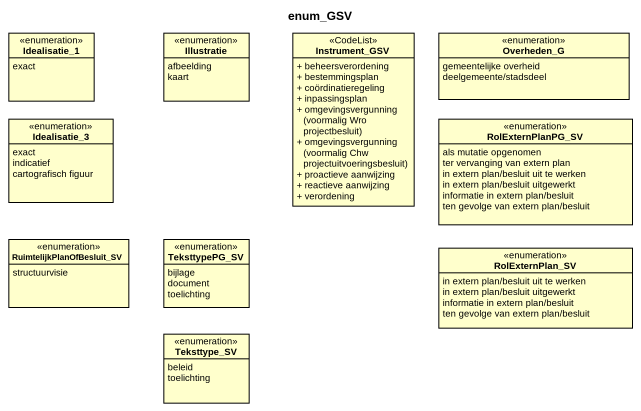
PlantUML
@startuml
title enum_GSV
hide circle
hide empty members
skinparam classAttributeIconSize 0
enum Idealisatie_1 {
  exact
}
enum Illustratie {
  afbeelding
  kaart
}
class Instrument_GSV <<CodeList>> {
  + beheersverordening
  + bestemmingsplan
  + coördinatieregeling
  + inpassingsplan
  {field} + omgevingsvergunning (voormalig Wro projectbesluit)
  {field} + omgevingsvergunning (voormalig Chw projectuitvoeringsbesluit)
  + proactieve aanwijzing
  + reactieve aanwijzing
  + verordening
}
enum Overheden_G {
  gemeentelijke overheid
  deelgemeente/stadsdeel
}
enum Idealisatie_3 {
  exact
  indicatief
  cartografisch figuur
}
enum RolExternPlanPG_SV {
  als mutatie opgenomen
  ter vervanging van extern plan
  in extern plan/besluit uit te werken
  in extern plan/besluit uitgewerkt
  informatie in extern plan/besluit
  ten gevolge van extern plan/besluit
}
enum RuimtelijkPlanOfBesluit_SV {
  structuurvisie
}
enum TeksttypePG_SV {
  bijlage
  document
  toelichting
}
enum RolExternPlan_SV {
  in extern plan/besluit uit te werken
  in extern plan/besluit uitgewerkt
  informatie in extern plan/besluit
  ten gevolge van extern plan/besluit
}
enum Teksttype_SV {
  beleid
  toelichting
}
@enduml
